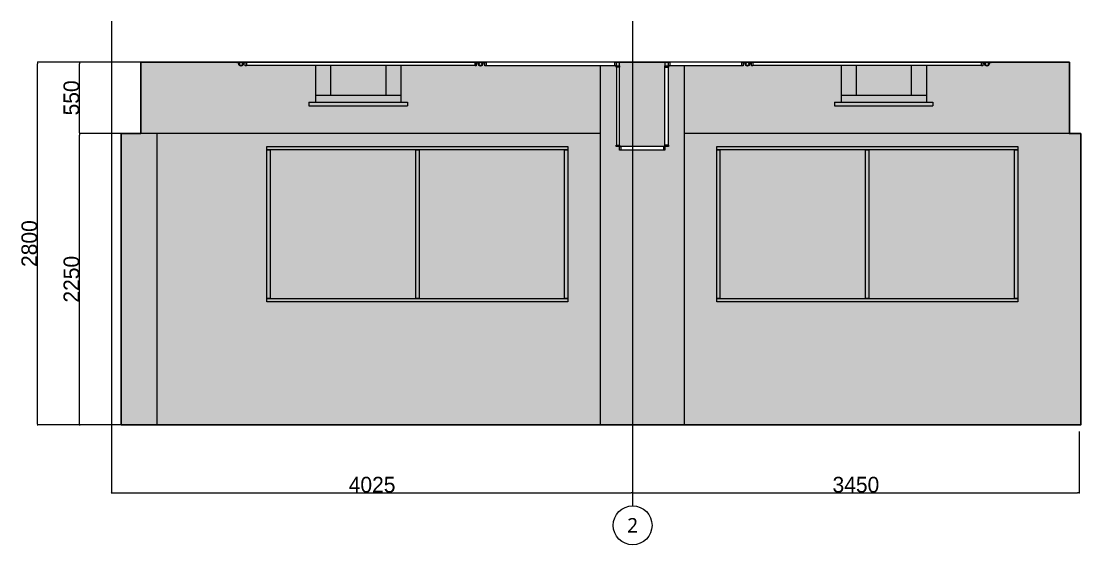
# Model space of a CAD drawing. Header units: millimetres. Extents: x -376000 to 292178, y -193032 to 188048.
# Drawn here: x -189519 to -181334, y -152233 to -148190 of the extents above; entities that cross this region are included whole.
import ezdxf

# ---------------------------------------------------------------- set-up
doc = ezdxf.new("R2010")
doc.units = ezdxf.units.MM
doc.header["$PDMODE"] = 1
doc.header["$PDSIZE"] = -2
doc.linetypes.add('ラインタイプ-6', pattern=[5.291531, 3.175, -1.058062, 0.352704, -0.705764])
for name, color, linetype, lineweight, true_color in [('02_0.25', 1, 'Continuous', 25, 0xff0000), ('04_0.10', 7, 'Continuous', 9, 0x0099ff), ('06一点鎖線', 7, 'ラインタイプ-6', 9, 0x9999ff)]:
    doc.layers.add(name, color=color, linetype=linetype, lineweight=lineweight, true_color=true_color)
for name, color, linetype, lineweight in [('07_文字・記号', 7, 'Continuous', 9), ('_平面図（新設） (2D)', 7, 'Continuous', 5), ('寸法', 7, 'Continuous', 5)]:
    doc.layers.add(name, color=color, linetype=linetype, lineweight=lineweight)
doc.styles.add('Hiragino Kaku Gothic Pro W3', font='', dxfattribs={"bigfont": 'Hiragino Kaku Gothic Pro W3'})
doc.styles.add('Hiragino Sans W3', font='', dxfattribs={"bigfont": 'Hiragino Sans W3'})
doc.styles.add('Yu Gothic UI Semilight', font='Yu Gothic UI Semilight.ttf')
doc.styles.get('Hiragino Kaku Gothic Pro W3').set_extended_font_data('Hiragino Kaku Gothic Pro W3')
doc.styles.get('Hiragino Sans W3').set_extended_font_data('Hiragino Sans W3')
doc.dimstyles.new('建具表寸法', dxfattribs={"dimtxt": 161.781684, "dimasz": 0.199988, "dimexe": 0, "dimexo": 0.3, "dimgap": 0.005, "dimtad": 1, "dimdsep": 46, "dimtxsty": 'Hiragino Sans W3', "dimblk": 'DOT', "dimblk1": 'DOT', "dimblk2": 'DOT', "dimcen": 0, "dimazin": 0, "dimtfac": 1, "dimtix": 1, "dimtmove": 0, "dimatfit": 0, "dimldrblk": 'VW_FILLEDARROW', "dimfxl": 1, "dimfrac": 2, "dimtolj": 1, "dimarcsym": 0})

# ---------------------------------------------------------------- blocks, each defined once
blk = doc.blocks.new('グループ-644')
at = {"layer": '04_0.10', "linetype": 'Continuous', "lineweight": 0, "true_color": 0xd9e6cf}
blk.add_hatch(color=254, dxfattribs=at).paths.add_polyline_path([(-187621.1, -149157.2), (-185296.1, -149157.2), (-185296.1, -150357.2), (-187621.1, -150357.2)])
at = {"layer": '04_0.10', "linetype": 'Continuous', "lineweight": 0}
for points in [[(-187621.1, -149157.2), (-185296.1, -149157.2), (-185296.1, -149182.2), (-187621.1, -149182.2)], [(-187621.1, -150332.2), (-187621.1, -149182.2), (-187596.1, -149182.2), (-187596.1, -150332.2)], [(-186471.1, -150332.2), (-186471.1, -149182.2), (-186446.1, -149182.2), (-186446.1, -150332.2)], [(-185321.1, -150332.2), (-185321.1, -149182.2), (-185296.1, -149182.2), (-185296.1, -150332.2)], [(-187621.1, -150332.2), (-185296.1, -150332.2), (-185296.1, -150357.2), (-187621.1, -150357.2)]]:
    blk.add_hatch(color=254, dxfattribs=at).paths.add_polyline_path(points)
at = {"layer": '04_0.10', "color": 251, "flags": 128}
for points in [[(-187621.1, -149157.2), (-185296.1, -149157.2), (-185296.1, -150357.2), (-187621.1, -150357.2)], [(-187621.1, -149157.2), (-185296.1, -149157.2), (-185296.1, -149182.2), (-187621.1, -149182.2)], [(-187621.1, -150332.2), (-187621.1, -149182.2), (-187596.1, -149182.2), (-187596.1, -150332.2)], [(-186471.1, -150332.2), (-186471.1, -149182.2), (-186446.1, -149182.2), (-186446.1, -150332.2)], [(-185321.1, -150332.2), (-185321.1, -149182.2), (-185296.1, -149182.2), (-185296.1, -150332.2)], [(-187621.1, -150332.2), (-185296.1, -150332.2), (-185296.1, -150357.2), (-187621.1, -150357.2)]]:
    blk.add_lwpolyline(points, close=True, dxfattribs=at)
blk = doc.blocks.new('グループ-650')
at = {"layer": '04_0.10', "linetype": 'Continuous', "lineweight": 0, "true_color": 0xd9e6cf}
blk.add_hatch(color=254, dxfattribs=at).paths.add_polyline_path([(-184146.1, -149157.2), (-181821.1, -149157.2), (-181821.1, -150357.2), (-184146.1, -150357.2)])
at = {"layer": '04_0.10', "linetype": 'Continuous', "lineweight": 0}
for points in [[(-184146.1, -149157.2), (-181821.1, -149157.2), (-181821.1, -149182.2), (-184146.1, -149182.2)], [(-184146.1, -150332.2), (-184146.1, -149182.2), (-184121.1, -149182.2), (-184121.1, -150332.2)], [(-182996.1, -150332.2), (-182996.1, -149182.2), (-182971.1, -149182.2), (-182971.1, -150332.2)], [(-181846.1, -150332.2), (-181846.1, -149182.2), (-181821.1, -149182.2), (-181821.1, -150332.2)], [(-184146.1, -150332.2), (-181821.1, -150332.2), (-181821.1, -150357.2), (-184146.1, -150357.2)]]:
    blk.add_hatch(color=254, dxfattribs=at).paths.add_polyline_path(points)
at = {"layer": '04_0.10', "color": 251, "flags": 128}
for points in [[(-184146.1, -149157.2), (-181821.1, -149157.2), (-181821.1, -150357.2), (-184146.1, -150357.2)], [(-184146.1, -149157.2), (-181821.1, -149157.2), (-181821.1, -149182.2), (-184146.1, -149182.2)], [(-184146.1, -150332.2), (-184146.1, -149182.2), (-184121.1, -149182.2), (-184121.1, -150332.2)], [(-182996.1, -150332.2), (-182996.1, -149182.2), (-182971.1, -149182.2), (-182971.1, -150332.2)], [(-181846.1, -150332.2), (-181846.1, -149182.2), (-181821.1, -149182.2), (-181821.1, -150332.2)], [(-184146.1, -150332.2), (-181821.1, -150332.2), (-181821.1, -150357.2), (-184146.1, -150357.2)]]:
    blk.add_lwpolyline(points, close=True, dxfattribs=at)
blk = doc.blocks.new('_Dot')
at = {"color": 0, "linetype": 'ByBlock', "lineweight": -2}
blk.add_line((-0.5, 0), (-1, 0), dxfattribs=at)
at = {"color": 0, "linetype": 'ByBlock', "const_width": 0.5}
blk.add_lwpolyline([(-0.25, 0, 1), (0.25, 0, 1)], format="xyb", close=True, dxfattribs=at)
blk = doc.blocks.new('*D1002')
at = {"layer": 'Defpoints', "color": 0}
for p in [(-189068, -148507.2), (-188396.1, -148507.2), (-188396.1, -149057.2)]:
    blk.add_point(p, dxfattribs=at)
at = {"layer": '寸法', "color": 0, "lineweight": -2}
for p, q in [((-188396.4, -148507.2), (-189068, -148507.2)), ((-189068, -149045.2), (-189068, -148519.2)), ((-188396.4, -149057.2), (-189068, -149057.2))]:
    blk.add_line(p, q, dxfattribs=at)
at = {"layer": '寸法', "color": 0, "lineweight": -2, "xscale": 11.999267578125, "yscale": 11.999267578125, "zscale": 11.999267578125}
for p, rotation in [((-189068, -148507.2), 90), ((-189068, -149057.2), 270)]:
    blk.add_blockref('_Dot', p, dxfattribs=dict(at, rotation=rotation))
at = {"layer": '寸法', "color": 0, "insert": (-189131.3, -148782.2), "char_height": 121.34, "attachment_point": 5, "rotation": 90, "style": 'Hiragino Kaku Gothic Pro W3'}
blk.add_mtext('\\A1;550', dxfattribs=at)
blk = doc.blocks.new('VW_FILLEDARROW')
at = {"color": 0, "linetype": 'Continuous', "lineweight": 5, "transparency": 16777216, "flags": 128}
blk.add_lwpolyline([(-161.33, 43.23), (0, 0), (-161.33, -43.23)], close=True, dxfattribs=at)
blk = doc.blocks.new('*D1003')
at = {"layer": 'Defpoints', "color": 0}
for p in [(-189068, -149057.2), (-188396.1, -149057.2), (-188396.1, -151307.2)]:
    blk.add_point(p, dxfattribs=at)
at = {"layer": '寸法', "color": 0, "lineweight": -2}
for p, q in [((-188396.4, -149057.2), (-189068, -149057.2)), ((-189068, -151295.2), (-189068, -149069.2)), ((-188396.4, -151307.2), (-189068, -151307.2))]:
    blk.add_line(p, q, dxfattribs=at)
at = {"layer": '寸法', "color": 0, "lineweight": -2, "xscale": 11.999267578125, "yscale": 11.999267578125, "zscale": 11.999267578125}
for p, rotation in [((-189068, -149057.2), 90), ((-189068, -151307.2), 270)]:
    blk.add_blockref('_Dot', p, dxfattribs=dict(at, rotation=rotation))
at = {"layer": '寸法', "color": 0, "insert": (-189130.9, -150182.2), "char_height": 121.34, "attachment_point": 5, "rotation": 90, "style": 'Hiragino Kaku Gothic Pro W3'}
blk.add_mtext('\\A1;2250', dxfattribs=at)
blk = doc.blocks.new('*D1004')
at = {"layer": 'Defpoints', "color": 0}
for p in [(-189392.7, -148507.2), (-188396.1, -148507.2), (-188396.1, -151307.2)]:
    blk.add_point(p, dxfattribs=at)
at = {"layer": '寸法', "color": 0, "lineweight": -2}
for p, q in [((-188396.4, -148507.2), (-189392.7, -148507.2)), ((-189392.7, -151295.2), (-189392.7, -148519.2)), ((-188396.4, -151307.2), (-189392.7, -151307.2))]:
    blk.add_line(p, q, dxfattribs=at)
at = {"layer": '寸法', "color": 0, "lineweight": -2, "xscale": 11.999267578125, "yscale": 11.999267578125, "zscale": 11.999267578125}
for p, rotation in [((-189392.7, -148507.2), 90), ((-189392.7, -151307.2), 270)]:
    blk.add_blockref('_Dot', p, dxfattribs=dict(at, rotation=rotation))
at = {"layer": '寸法', "color": 0, "insert": (-189456.1, -149907.2), "char_height": 121.34, "attachment_point": 5, "rotation": 90, "style": 'Hiragino Kaku Gothic Pro W3'}
blk.add_mtext('\\A1;2800', dxfattribs=at)
blk = doc.blocks.new('グループ-664')
at = {"layer": '02_0.25', "linetype": 'Continuous', "lineweight": 0, "true_color": 0xf8f8ef}
blk.add_hatch(color=7, dxfattribs=at).paths.add_polyline_path([(-187246.1, -148507.2), (-186586.1, -148507.2), (-186586.1, -148814.2), (-186536.1, -148814.2), (-186536.1, -148844.2), (-187296.1, -148844.2), (-187296.1, -148814.2), (-187246.1, -148814.2)])
at = {"layer": '04_0.10', "color": 7, "linetype": 'Continuous'}
for p, q in [((-187246.1, -148507.2), (-186586.1, -148507.2)), ((-187246.1, -148507.2), (-187246.1, -148814.2)), ((-187246.1, -148507.2), (-186586.1, -148507.2)), ((-187246.1, -148507.2), (-187246.1, -148814.2)), ((-187129.1, -148507.2), (-187129.1, -148760.2)), ((-186703.1, -148507.2), (-186703.1, -148760.2)), ((-186586.1, -148507.2), (-186586.1, -148814.2)), ((-186586.1, -148507.2), (-186586.1, -148814.2)), ((-187296.1, -148814.2), (-186536.1, -148814.2)), ((-187296.1, -148814.2), (-187296.1, -148844.2)), ((-187296.1, -148814.2), (-187246.1, -148814.2)), ((-187296.1, -148814.2), (-187296.1, -148844.2)), ((-187246.1, -148760.2), (-186586.1, -148760.2)), ((-186586.1, -148814.2), (-186536.1, -148814.2)), ((-186536.1, -148814.2), (-186536.1, -148844.2)), ((-186536.1, -148814.2), (-186536.1, -148844.2)), ((-187296.1, -148844.2), (-186536.1, -148844.2)), ((-187296.1, -148844.2), (-186536.1, -148844.2))]:
    blk.add_line(p, q, dxfattribs=at)
blk = doc.blocks.new('グループ-665')
at = {"layer": '02_0.25', "linetype": 'Continuous', "lineweight": 0, "true_color": 0xf8f8ef}
blk.add_hatch(color=7, dxfattribs=at).paths.add_polyline_path([(-183186.1, -148507.2), (-182526.1, -148507.2), (-182526.1, -148814.2), (-182476.1, -148814.2), (-182476.1, -148844.2), (-183236.1, -148844.2), (-183236.1, -148814.2), (-183186.1, -148814.2)])
at = {"layer": '04_0.10', "color": 7, "linetype": 'Continuous'}
for p, q in [((-183186.1, -148507.2), (-182526.1, -148507.2)), ((-183186.1, -148507.2), (-183186.1, -148814.2)), ((-183186.1, -148507.2), (-182526.1, -148507.2)), ((-183186.1, -148507.2), (-183186.1, -148814.2)), ((-183069.1, -148507.2), (-183069.1, -148760.2)), ((-182643.1, -148507.2), (-182643.1, -148760.2)), ((-182526.1, -148507.2), (-182526.1, -148814.2)), ((-182526.1, -148507.2), (-182526.1, -148814.2)), ((-183236.1, -148814.2), (-182476.1, -148814.2)), ((-183236.1, -148814.2), (-183236.1, -148844.2)), ((-183236.1, -148814.2), (-183186.1, -148814.2)), ((-183236.1, -148814.2), (-183236.1, -148844.2)), ((-183186.1, -148760.2), (-182526.1, -148760.2)), ((-182526.1, -148814.2), (-182476.1, -148814.2)), ((-182476.1, -148814.2), (-182476.1, -148844.2)), ((-182476.1, -148814.2), (-182476.1, -148844.2)), ((-183236.1, -148844.2), (-182476.1, -148844.2)), ((-183236.1, -148844.2), (-182476.1, -148844.2))]:
    blk.add_line(p, q, dxfattribs=at)
blk = doc.blocks.new('グループ-672')
at = {"color": 255}
for points in [[(-187813.2, -148529.4), (-187814.2, -148530.1), (-187815.2, -148530.7), (-187816.4, -148531.3), (-187817.5, -148531.7), (-187818.7, -148531.9), (-187819.9, -148532.1), (-187821.2, -148532.2), (-187822.4, -148532.1), (-187823.6, -148531.9), (-187824.8, -148531.6), (-187825.9, -148531.2), (-187827, -148530.7), (-187828.1, -148530), (-187829.1, -148529.3), (-187830, -148528.5), (-187830.8, -148527.5), (-187831.5, -148526.5), (-187832.1, -148525.5), (-187832.6, -148524.4), (-187833.1, -148523.2), (-187833.3, -148522), (-187833.5, -148520.8), (-187833.6, -148519.6), (-187833.5, -148518.4), (-187833.3, -148517.2), (-187833, -148516), (-187832.6, -148514.8), (-187832.1, -148513.7), (-187831.4, -148512.7), (-187830.7, -148511.7), (-187829.8, -148510.8), (-187828.9, -148510), (-187827.9, -148509.2), (-187826.9, -148508.6), (-187825.8, -148508.1), (-187824.6, -148507.7), (-187823.4, -148507.4), (-187822.2, -148507.2), (-187821, -148507.2), (-187819.8, -148507.2), (-187818.5, -148507.4), (-187817.4, -148507.7), (-187816.2, -148508.2), (-187815.1, -148508.7), (-187814.1, -148509.3), (-187813.1, -148510.1), (-187812.2, -148510.9), (-187811.4, -148511.8), (-187810.6, -148512.8), (-187810, -148513.9), (-187809.5, -148515), (-187809.1, -148516.1), (-187808.8, -148517.3), (-187808.6, -148518.5), (-187808.6, -148519.8), (-187808.6, -148521), (-187808.8, -148522.2), (-187809.1, -148523.4), (-187809.6, -148524.5), (-187810.1, -148525.6), (-187810.7, -148526.7), (-187811.5, -148527.7), (-187812.3, -148528.6)], [(-184933.6, -148507.2), (-184923.6, -148507.2), (-184923.6, -148534.7), (-184933.6, -148534.7)], [(-184518.6, -148534.7), (-184518.6, -148507.2), (-184508.6, -148507.2), (-184508.6, -148534.7)], [(-183901.2, -148529.4), (-183902.2, -148530.1), (-183903.2, -148530.7), (-183904.4, -148531.3), (-183905.5, -148531.7), (-183906.7, -148531.9), (-183907.9, -148532.1), (-183909.2, -148532.2), (-183910.4, -148532.1), (-183911.6, -148531.9), (-183912.8, -148531.6), (-183913.9, -148531.2), (-183915, -148530.7), (-183916.1, -148530), (-183917.1, -148529.3), (-183918, -148528.5), (-183918.8, -148527.5), (-183919.5, -148526.5), (-183920.1, -148525.5), (-183920.6, -148524.4), (-183921.1, -148523.2), (-183921.3, -148522), (-183921.5, -148520.8), (-183921.6, -148519.6), (-183921.5, -148518.4), (-183921.3, -148517.2), (-183921, -148516), (-183920.6, -148514.8), (-183920.1, -148513.7), (-183919.4, -148512.7), (-183918.7, -148511.7), (-183917.8, -148510.8), (-183916.9, -148510), (-183915.9, -148509.2), (-183914.9, -148508.6), (-183913.8, -148508.1), (-183912.6, -148507.7), (-183911.4, -148507.4), (-183910.2, -148507.2), (-183909, -148507.2), (-183907.8, -148507.2), (-183906.5, -148507.4), (-183905.4, -148507.7), (-183904.2, -148508.2), (-183903.1, -148508.7), (-183902.1, -148509.3), (-183901.1, -148510.1), (-183900.2, -148510.9), (-183899.4, -148511.8), (-183898.6, -148512.8), (-183898, -148513.9), (-183897.5, -148515), (-183897.1, -148516.1), (-183896.8, -148517.3), (-183896.6, -148518.5), (-183896.6, -148519.8), (-183896.6, -148521), (-183896.8, -148522.2), (-183897.1, -148523.4), (-183897.6, -148524.5), (-183898.1, -148525.6), (-183898.7, -148526.7), (-183899.5, -148527.7), (-183900.3, -148528.6)]]:
    blk.add_wipeout(points, dxfattribs=at).dxf.layer = '04_0.10'
at = {"layer": '04_0.10', "color": 251, "flags": 128}
for points in [[(-184933.6, -148507.2), (-184923.6, -148507.2), (-184923.6, -148534.7), (-184933.6, -148534.7)], [(-184518.6, -148534.7), (-184518.6, -148507.2), (-184508.6, -148507.2), (-184508.6, -148534.7)]]:
    blk.add_lwpolyline(points, close=True, dxfattribs=at)
at = {"layer": '04_0.10', "color": 251}
for centre in [(-187821.1, -148519.7), (-183909.1, -148519.7)]:
    blk.add_circle(centre, 12.5, dxfattribs=at)
at = {"color": 255}
for points in [[(-187838.6, -148512.2), (-187853.6, -148512.2), (-187853.6, -148507.2), (-187833.6, -148507.2), (-187833.6, -148519.7), (-187833.3, -148522.1), (-187832.6, -148524.5), (-187831.5, -148526.6), (-187829.9, -148528.5), (-187828, -148530.1), (-187825.9, -148531.2), (-187823.5, -148531.9), (-187818.6, -148531.9), (-187816.3, -148531.2), (-187814.1, -148530.1), (-187812.2, -148528.5), (-187810.7, -148526.6), (-187809.5, -148524.5), (-187808.8, -148522.1), (-187808.6, -148519.7), (-187808.6, -148507.2), (-187788.6, -148507.2), (-187788.6, -148512.2), (-187803.6, -148512.2), (-187803.6, -148519.7), (-187803.9, -148523.1), (-187804.9, -148526.4), (-187806.5, -148529.4), (-187808.7, -148532), (-187811.3, -148534.2), (-187814.4, -148535.8), (-187817.7, -148536.8), (-187824.5, -148536.8), (-187827.8, -148535.8), (-187830.8, -148534.2), (-187833.4, -148532), (-187835.6, -148529.4), (-187837.2, -148526.4), (-187838.2, -148523.1), (-187838.6, -148519.7)], [(-184896.1, -149147.2), (-184896.1, -148544.7), (-184921.1, -148544.7), (-184921.1, -149147.2)], [(-183926.6, -148512.2), (-183941.6, -148512.2), (-183941.6, -148507.2), (-183921.6, -148507.2), (-183921.6, -148519.7), (-183921.3, -148522.1), (-183920.6, -148524.5), (-183919.5, -148526.6), (-183917.9, -148528.5), (-183916, -148530.1), (-183913.9, -148531.2), (-183911.5, -148531.9), (-183906.6, -148531.9), (-183904.3, -148531.2), (-183902.1, -148530.1), (-183900.2, -148528.5), (-183898.7, -148526.6), (-183897.5, -148524.5), (-183896.8, -148522.1), (-183896.6, -148519.7), (-183896.6, -148507.2), (-183876.6, -148507.2), (-183876.6, -148512.2), (-183891.6, -148512.2), (-183891.6, -148519.7), (-183891.9, -148523.1), (-183892.9, -148526.4), (-183894.5, -148529.4), (-183896.7, -148532), (-183899.3, -148534.2), (-183902.4, -148535.8), (-183905.7, -148536.8), (-183912.5, -148536.8), (-183915.8, -148535.8), (-183918.8, -148534.2), (-183921.4, -148532), (-183923.6, -148529.4), (-183925.2, -148526.4), (-183926.2, -148523.1), (-183926.6, -148519.7)]]:
    blk.add_wipeout(points, dxfattribs=at).dxf.layer = '04_0.10'
at = {"layer": '04_0.10', "color": 251, "flags": 128}
for points in [[(-187838.6, -148512.2), (-187853.6, -148512.2), (-187853.6, -148507.2), (-187833.6, -148507.2), (-187833.6, -148519.7, 1), (-187808.6, -148519.7), (-187808.6, -148507.2), (-187788.6, -148507.2), (-187788.6, -148512.2), (-187803.6, -148512.2), (-187803.6, -148519.7, -1), (-187838.6, -148519.7)], [(-183926.6, -148512.2), (-183941.6, -148512.2), (-183941.6, -148507.2), (-183921.6, -148507.2), (-183921.6, -148519.7, 1), (-183896.6, -148519.7), (-183896.6, -148507.2), (-183876.6, -148507.2), (-183876.6, -148512.2), (-183891.6, -148512.2), (-183891.6, -148519.7, -1), (-183926.6, -148519.7)]]:
    blk.add_lwpolyline(points, format="xyb", close=True, dxfattribs=at)
blk.add_lwpolyline([(-184896.1, -149147.2), (-184896.1, -148544.7), (-184921.1, -148544.7), (-184921.1, -149147.2)], close=True, dxfattribs=at)
at = {"color": 255}
for points in [[(-186013.6, -148532.2), (-187778.6, -148532.2), (-187778.6, -148507.2), (-186013.6, -148507.2)], [(-184923.6, -148534.7), (-184896.1, -148534.7), (-184896.1, -148544.7), (-184923.6, -148544.7)], [(-183941.6, -148534.7), (-183951.6, -148534.7), (-183951.6, -148507.2), (-183941.6, -148507.2)], [(-182101.6, -148532.2), (-183866.6, -148532.2), (-183866.6, -148507.2), (-182101.6, -148507.2)], [(-184556.1, -149157.2), (-184886.1, -149157.2), (-184886.1, -149182.2), (-184556.1, -149182.2)]]:
    blk.add_wipeout(points, dxfattribs=at).dxf.layer = '04_0.10'
at = {"layer": '04_0.10', "color": 251, "flags": 128}
for points in [[(-186013.6, -148532.2), (-187778.6, -148532.2), (-187778.6, -148507.2), (-186013.6, -148507.2)], [(-184923.6, -148534.7), (-184896.1, -148534.7), (-184896.1, -148544.7), (-184923.6, -148544.7)], [(-183941.6, -148534.7), (-183951.6, -148534.7), (-183951.6, -148507.2), (-183941.6, -148507.2)], [(-182101.6, -148532.2), (-183866.6, -148532.2), (-183866.6, -148507.2), (-182101.6, -148507.2)], [(-184556.1, -149157.2), (-184886.1, -149157.2), (-184886.1, -149182.2), (-184556.1, -149182.2)]]:
    blk.add_lwpolyline(points, close=True, dxfattribs=at)
at = {"color": 255}
for points in [[(-187778.6, -148534.7), (-187788.6, -148534.7), (-187788.6, -148507.2), (-187778.6, -148507.2)], [(-185963.2, -148529.4), (-185964.2, -148530.1), (-185965.2, -148530.7), (-185966.4, -148531.3), (-185967.5, -148531.7), (-185968.7, -148531.9), (-185969.9, -148532.1), (-185971.2, -148532.2), (-185972.4, -148532.1), (-185973.6, -148531.9), (-185974.8, -148531.6), (-185975.9, -148531.2), (-185977, -148530.7), (-185978.1, -148530), (-185979.1, -148529.3), (-185980, -148528.5), (-185980.8, -148527.5), (-185981.5, -148526.5), (-185982.1, -148525.5), (-185982.6, -148524.4), (-185983.1, -148523.2), (-185983.3, -148522), (-185983.5, -148520.8), (-185983.6, -148519.6), (-185983.5, -148518.4), (-185983.3, -148517.2), (-185983, -148516), (-185982.6, -148514.8), (-185982.1, -148513.7), (-185981.4, -148512.7), (-185980.7, -148511.7), (-185979.8, -148510.8), (-185978.9, -148510), (-185977.9, -148509.2), (-185976.9, -148508.6), (-185975.8, -148508.1), (-185974.6, -148507.7), (-185973.4, -148507.4), (-185972.2, -148507.2), (-185971, -148507.2), (-185969.8, -148507.2), (-185968.5, -148507.4), (-185967.4, -148507.7), (-185966.2, -148508.2), (-185965.1, -148508.7), (-185964.1, -148509.3), (-185963.1, -148510.1), (-185962.2, -148510.9), (-185961.4, -148511.8), (-185960.6, -148512.8), (-185960, -148513.9), (-185959.5, -148515), (-185959.1, -148516.1), (-185958.8, -148517.3), (-185958.6, -148518.5), (-185958.6, -148519.8), (-185958.6, -148521), (-185958.8, -148522.2), (-185959.1, -148523.4), (-185959.6, -148524.5), (-185960.1, -148525.6), (-185960.7, -148526.7), (-185961.5, -148527.7), (-185962.3, -148528.6)], [(-183866.6, -148534.7), (-183876.6, -148534.7), (-183876.6, -148507.2), (-183866.6, -148507.2)], [(-182051.2, -148529.4), (-182052.2, -148530.1), (-182053.2, -148530.7), (-182054.4, -148531.3), (-182055.5, -148531.7), (-182056.7, -148531.9), (-182057.9, -148532.1), (-182059.2, -148532.2), (-182060.4, -148532.1), (-182061.6, -148531.9), (-182062.8, -148531.6), (-182063.9, -148531.2), (-182065, -148530.7), (-182066.1, -148530), (-182067.1, -148529.3), (-182068, -148528.5), (-182068.8, -148527.5), (-182069.5, -148526.5), (-182070.1, -148525.5), (-182070.6, -148524.4), (-182071.1, -148523.2), (-182071.3, -148522), (-182071.5, -148520.8), (-182071.6, -148519.6), (-182071.5, -148518.4), (-182071.3, -148517.2), (-182071, -148516), (-182070.6, -148514.8), (-182070.1, -148513.7), (-182069.4, -148512.7), (-182068.7, -148511.7), (-182067.8, -148510.8), (-182066.9, -148510), (-182065.9, -148509.2), (-182064.9, -148508.6), (-182063.8, -148508.1), (-182062.6, -148507.7), (-182061.4, -148507.4), (-182060.2, -148507.2), (-182059, -148507.2), (-182057.8, -148507.2), (-182056.5, -148507.4), (-182055.4, -148507.7), (-182054.2, -148508.2), (-182053.1, -148508.7), (-182052.1, -148509.3), (-182051.1, -148510.1), (-182050.2, -148510.9), (-182049.4, -148511.8), (-182048.6, -148512.8), (-182048, -148513.9), (-182047.5, -148515), (-182047.1, -148516.1), (-182046.8, -148517.3), (-182046.6, -148518.5), (-182046.6, -148519.8), (-182046.6, -148521), (-182046.8, -148522.2), (-182047.1, -148523.4), (-182047.6, -148524.5), (-182048.1, -148525.6), (-182048.7, -148526.7), (-182049.5, -148527.7), (-182050.3, -148528.6)], [(-184896.1, -149184.7), (-184896.1, -149157.2), (-184886.1, -149157.2), (-184886.1, -149184.7)], [(-184556.1, -149184.7), (-184556.1, -149157.2), (-184546.1, -149157.2), (-184546.1, -149184.7)]]:
    blk.add_wipeout(points, dxfattribs=at).dxf.layer = '04_0.10'
at = {"layer": '04_0.10', "color": 251, "flags": 128}
for points in [[(-187778.6, -148534.7), (-187788.6, -148534.7), (-187788.6, -148507.2), (-187778.6, -148507.2)], [(-183866.6, -148534.7), (-183876.6, -148534.7), (-183876.6, -148507.2), (-183866.6, -148507.2)], [(-184896.1, -149184.7), (-184896.1, -149157.2), (-184886.1, -149157.2), (-184886.1, -149184.7)], [(-184556.1, -149184.7), (-184556.1, -149157.2), (-184546.1, -149157.2), (-184546.1, -149184.7)]]:
    blk.add_lwpolyline(points, close=True, dxfattribs=at)
at = {"layer": '04_0.10', "color": 251}
for centre in [(-185971.1, -148519.7), (-182059.1, -148519.7)]:
    blk.add_circle(centre, 12.5, dxfattribs=at)
at = {"color": 255}
for points in [[(-185988.6, -148512.2), (-186003.6, -148512.2), (-186003.6, -148507.2), (-185983.6, -148507.2), (-185983.6, -148519.7), (-185983.3, -148522.1), (-185982.6, -148524.5), (-185981.5, -148526.6), (-185979.9, -148528.5), (-185978, -148530.1), (-185975.9, -148531.2), (-185973.5, -148531.9), (-185968.6, -148531.9), (-185966.3, -148531.2), (-185964.1, -148530.1), (-185962.2, -148528.5), (-185960.7, -148526.6), (-185959.5, -148524.5), (-185958.8, -148522.1), (-185958.6, -148519.7), (-185958.6, -148507.2), (-185938.6, -148507.2), (-185938.6, -148512.2), (-185953.6, -148512.2), (-185953.6, -148519.7), (-185953.9, -148523.1), (-185954.9, -148526.4), (-185956.5, -148529.4), (-185958.7, -148532), (-185961.3, -148534.2), (-185964.4, -148535.8), (-185967.7, -148536.8), (-185974.5, -148536.8), (-185977.8, -148535.8), (-185980.8, -148534.2), (-185983.4, -148532), (-185985.6, -148529.4), (-185987.2, -148526.4), (-185988.2, -148523.1), (-185988.6, -148519.7)], [(-184546.1, -149147.2), (-184546.1, -148544.7), (-184521.1, -148544.7), (-184521.1, -149147.2)], [(-182076.6, -148512.2), (-182091.6, -148512.2), (-182091.6, -148507.2), (-182071.6, -148507.2), (-182071.6, -148519.7), (-182071.3, -148522.1), (-182070.6, -148524.5), (-182069.5, -148526.6), (-182067.9, -148528.5), (-182066, -148530.1), (-182063.9, -148531.2), (-182061.5, -148531.9), (-182056.6, -148531.9), (-182054.3, -148531.2), (-182052.1, -148530.1), (-182050.2, -148528.5), (-182048.7, -148526.6), (-182047.5, -148524.5), (-182046.8, -148522.1), (-182046.6, -148519.7), (-182046.6, -148507.2), (-182026.6, -148507.2), (-182026.6, -148512.2), (-182041.6, -148512.2), (-182041.6, -148519.7), (-182041.9, -148523.1), (-182042.9, -148526.4), (-182044.5, -148529.4), (-182046.7, -148532), (-182049.3, -148534.2), (-182052.4, -148535.8), (-182055.7, -148536.8), (-182062.5, -148536.8), (-182065.8, -148535.8), (-182068.8, -148534.2), (-182071.4, -148532), (-182073.6, -148529.4), (-182075.2, -148526.4), (-182076.2, -148523.1), (-182076.6, -148519.7)], [(-184923.6, -149147.2), (-184896.1, -149147.2), (-184896.1, -149157.2), (-184923.6, -149157.2)]]:
    blk.add_wipeout(points, dxfattribs=at).dxf.layer = '04_0.10'
at = {"layer": '04_0.10', "color": 251, "flags": 128}
for points in [[(-185988.6, -148512.2), (-186003.6, -148512.2), (-186003.6, -148507.2), (-185983.6, -148507.2), (-185983.6, -148519.7, 1), (-185958.6, -148519.7), (-185958.6, -148507.2), (-185938.6, -148507.2), (-185938.6, -148512.2), (-185953.6, -148512.2), (-185953.6, -148519.7, -1), (-185988.6, -148519.7)], [(-182076.6, -148512.2), (-182091.6, -148512.2), (-182091.6, -148507.2), (-182071.6, -148507.2), (-182071.6, -148519.7, 1), (-182046.6, -148519.7), (-182046.6, -148507.2), (-182026.6, -148507.2), (-182026.6, -148512.2), (-182041.6, -148512.2), (-182041.6, -148519.7, -1), (-182076.6, -148519.7)]]:
    blk.add_lwpolyline(points, format="xyb", close=True, dxfattribs=at)
for points in [[(-184546.1, -149147.2), (-184546.1, -148544.7), (-184521.1, -148544.7), (-184521.1, -149147.2)], [(-184923.6, -149147.2), (-184896.1, -149147.2), (-184896.1, -149157.2), (-184923.6, -149157.2)]]:
    blk.add_lwpolyline(points, close=True, dxfattribs=at)
at = {"color": 255}
for points in [[(-186003.6, -148534.7), (-186013.6, -148534.7), (-186013.6, -148507.2), (-186003.6, -148507.2)], [(-184933.6, -148507.2), (-185928.6, -148507.2), (-185928.6, -148532.2), (-184933.6, -148532.2)], [(-184546.1, -148534.7), (-184518.6, -148534.7), (-184518.6, -148544.7), (-184546.1, -148544.7)], [(-182091.6, -148534.7), (-182101.6, -148534.7), (-182101.6, -148507.2), (-182091.6, -148507.2)], [(-184546.1, -149147.2), (-184518.6, -149147.2), (-184518.6, -149157.2), (-184546.1, -149157.2)]]:
    blk.add_wipeout(points, dxfattribs=at).dxf.layer = '04_0.10'
at = {"layer": '04_0.10', "color": 251, "flags": 128}
for points in [[(-186003.6, -148534.7), (-186013.6, -148534.7), (-186013.6, -148507.2), (-186003.6, -148507.2)], [(-184933.6, -148507.2), (-185928.6, -148507.2), (-185928.6, -148532.2), (-184933.6, -148532.2)], [(-184546.1, -148534.7), (-184518.6, -148534.7), (-184518.6, -148544.7), (-184546.1, -148544.7)], [(-182091.6, -148534.7), (-182101.6, -148534.7), (-182101.6, -148507.2), (-182091.6, -148507.2)], [(-184546.1, -149147.2), (-184518.6, -149147.2), (-184518.6, -149157.2), (-184546.1, -149157.2)]]:
    blk.add_lwpolyline(points, close=True, dxfattribs=at)
at = {"color": 255}
for points in [[(-185938.6, -148507.2), (-185928.6, -148507.2), (-185928.6, -148534.7), (-185938.6, -148534.7)], [(-183951.6, -148507.2), (-184508.6, -148507.2), (-184508.6, -148532.2), (-183951.6, -148532.2)]]:
    blk.add_wipeout(points, dxfattribs=at).dxf.layer = '04_0.10'
at = {"layer": '04_0.10', "color": 251, "flags": 128}
for points in [[(-185938.6, -148507.2), (-185928.6, -148507.2), (-185928.6, -148534.7), (-185938.6, -148534.7)], [(-183951.6, -148507.2), (-184508.6, -148507.2), (-184508.6, -148532.2), (-183951.6, -148532.2)]]:
    blk.add_lwpolyline(points, close=True, dxfattribs=at)
blk = doc.blocks.new('*D1095')
at = {"layer": 'Defpoints', "color": 0}
for p in [(-188821.1, -151357.2), (-184796.1, -151357.2), (-184796.1, -151832.5)]:
    blk.add_point(p, dxfattribs=at)
at = {"layer": '寸法', "color": 0, "lineweight": -2}
for p, q in [((-188821.1, -151357.5), (-188821.1, -151832.5)), ((-184796.1, -151357.5), (-184796.1, -151832.5)), ((-188809.1, -151832.5), (-184808.1, -151832.5))]:
    blk.add_line(p, q, dxfattribs=at)
at = {"layer": '寸法', "color": 0, "lineweight": -2, "xscale": 11.999267578125, "yscale": 11.999267578125, "zscale": 11.999267578125, "rotation": 180}
blk.add_blockref('_Dot', (-188821.1, -151832.5), dxfattribs=at)
at = {"layer": '寸法', "color": 0, "lineweight": -2, "xscale": 11.999267578125, "yscale": 11.999267578125, "zscale": 11.999267578125}
blk.add_blockref('_Dot', (-184796.1, -151832.5), dxfattribs=at)
at = {"layer": '寸法', "color": 0, "insert": (-186808.6, -151769.2), "char_height": 121.34, "attachment_point": 5, "style": 'Hiragino Kaku Gothic Pro W3'}
blk.add_mtext('\\A1;4025', dxfattribs=at)
blk = doc.blocks.new('*D1096')
at = {"layer": 'Defpoints', "color": 0}
for p in [(-184796.1, -151357.2), (-181346.1, -151357.2), (-181346.1, -151832.5)]:
    blk.add_point(p, dxfattribs=at)
at = {"layer": '寸法', "color": 0, "lineweight": -2}
for p, q in [((-184796.1, -151357.5), (-184796.1, -151832.5)), ((-181346.1, -151357.5), (-181346.1, -151832.5)), ((-184784.1, -151832.5), (-181358.1, -151832.5))]:
    blk.add_line(p, q, dxfattribs=at)
at = {"layer": '寸法', "color": 0, "lineweight": -2, "xscale": 11.999267578125, "yscale": 11.999267578125, "zscale": 11.999267578125, "rotation": 180}
blk.add_blockref('_Dot', (-184796.1, -151832.5), dxfattribs=at)
at = {"layer": '寸法', "color": 0, "lineweight": -2, "xscale": 11.999267578125, "yscale": 11.999267578125, "zscale": 11.999267578125}
blk.add_blockref('_Dot', (-181346.1, -151832.5), dxfattribs=at)
at = {"layer": '寸法', "color": 0, "insert": (-183071.1, -151769.2), "char_height": 121.34, "attachment_point": 5, "style": 'Hiragino Kaku Gothic Pro W3'}
blk.add_mtext('\\A1;3450', dxfattribs=at)
blk = doc.blocks.new('平面図（新設） (2D)')
at = {"layer": '02_0.25', "linetype": 'Continuous', "lineweight": 0}
blk.add_hatch(color=255, dxfattribs=at).paths.add_polyline_path([(-181333.567, -149057.171), (-181421.067, -149057.171), (-181421.067, -148507.171), (-188596.067, -148507.171), (-188596.067, -149057.171), (-188746.067, -149057.171), (-188746.067, -151307.171), (-181333.567, -151307.171)])
at = {"layer": '04_0.10', "linetype": 'Continuous', "lineweight": 0, "true_color": 0xbbbbbb, "transparency": 33554636}
for points in [[(-188596.067, -149057.171), (-188596.067, -148507.171), (-185046.067, -148507.171), (-185046.067, -149057.171)], [(-184546.067, -149157.171), (-184896.067, -149157.171), (-184896.067, -148507.171), (-185046.067, -148507.171), (-185046.067, -151307.171), (-184396.067, -151307.171), (-184396.067, -148507.171), (-184546.067, -148507.171)], [(-184396.067, -149057.171), (-184396.067, -148507.171), (-181421.067, -148507.171), (-181421.067, -149057.171)]]:
    blk.add_hatch(color=9, dxfattribs=at).paths.add_polyline_path(points)
at = {"layer": '02_0.25', "color": 251, "flags": 128}
blk.add_lwpolyline([(-181333.567, -149057.171), (-181421.067, -149057.171), (-181421.067, -148507.171), (-188596.067, -148507.171), (-188596.067, -149057.171), (-188746.067, -149057.171), (-188746.067, -151307.171), (-181333.567, -151307.171)], close=True, dxfattribs=at)
at = {"layer": '04_0.10', "color": 251}
blk.add_line((-188471.067, -149057.171), (-188471.067, -151307.171), dxfattribs=at)
at = {"layer": '04_0.10', "color": 251, "flags": 128}
for points in [[(-188596.067, -149057.171), (-188596.067, -148507.171), (-185046.067, -148507.171), (-185046.067, -149057.171)], [(-184546.067, -149157.171), (-184896.067, -149157.171), (-184896.067, -148507.171), (-185046.067, -148507.171), (-185046.067, -151307.171), (-184396.067, -151307.171), (-184396.067, -148507.171), (-184546.067, -148507.171)], [(-184396.067, -149057.171), (-184396.067, -148507.171), (-181421.067, -148507.171), (-181421.067, -149057.171)]]:
    blk.add_lwpolyline(points, close=True, dxfattribs=at)
at = {"layer": '06一点鎖線'}
blk.add_line((-188821.067, -148190.095), (-188821.067, -151690.095), dxfattribs=at)
at = {"layer": '07_文字・記号', "color": 7, "linetype": 'Continuous'}
blk.add_line((-184796.067, -151832.55), (-184796.067, -151932.55), dxfattribs=at)
blk.add_circle((-184796.067, -152082.55), 150, dxfattribs=at)
at = {"layer": '02_0.25', "color": 7}
for name in ['グループ-664', 'グループ-665', 'グループ-644', 'グループ-650']:
    blk.add_blockref(name, (0, 0), dxfattribs=at)
at = {"layer": '07_文字・記号', "color": 7, "insert": (-184796.067, -152082.55), "char_height": 113.068, "attachment_point": 5, "line_spacing_factor": 1.005558, "style": 'Yu Gothic UI Semilight'}
blk.add_mtext('2', dxfattribs=at)
at = {"layer": '寸法'}
for base, p1, p2, override, picture, middle in [((-189392.667, -148507.171), (-188396.067, -151307.171), (-188396.067, -148507.171), {"dimtxt": 121.336263, "dimasz": 11.999268, "dimgap": 0.75, "dimpost": '<>', "dimtxsty": 'Hiragino Kaku Gothic Pro W3', "dimtmove": 2}, '*D1004', (-189456.144, -149907.171)), ((-189068.03, -148507.171), (-188396.067, -149057.171), (-188396.067, -148507.171), {"dimtxt": 121.336263, "dimasz": 11.999268, "dimgap": 0.75, "dimpost": '<>', "dimtxsty": 'Hiragino Kaku Gothic Pro W3', "dimtmove": 2}, '*D1002', (-189131.27, -148782.171)), ((-189068.03, -149057.171), (-188396.067, -151307.171), (-188396.067, -149057.171), {"dimtxt": 121.336263, "dimasz": 11.999268, "dimgap": 0.3, "dimpost": '<>', "dimtxsty": 'Hiragino Kaku Gothic Pro W3', "dimtmove": 2}, '*D1003', (-189130.899, -150182.171))]:
    dim = blk.add_linear_dim(base=base, p1=p1, p2=p2, angle=270, dimstyle='建具表寸法', override=override, dxfattribs=at)
    dim.commit()
    dim.dimension.update_dxf_attribs({"geometry": picture, "text_midpoint": middle})
for base, p1, p2, picture, middle in [((-184796.067, -151832.55), (-188821.067, -151357.171), (-184796.067, -151357.171), '*D1095', (-186808.567, -151769.231)), ((-181346.067, -151832.55), (-184796.067, -151357.171), (-181346.067, -151357.171), '*D1096', (-183071.067, -151769.152))]:
    dim = blk.add_linear_dim(base=base, p1=p1, p2=p2, dimstyle='建具表寸法', override={"dimtxt": 121.336263, "dimasz": 11.999268, "dimgap": 0.75, "dimpost": '<>', "dimtxsty": 'Hiragino Kaku Gothic Pro W3', "dimtmove": 2}, dxfattribs=at)
    dim.commit()
    dim.dimension.update_dxf_attribs({"geometry": picture, "text_midpoint": middle})
at = {"layer": '02_0.25', "color": 7}
blk.add_blockref('グループ-672', (0, 0), dxfattribs=at)
at = {"layer": '06一点鎖線'}
blk.add_line((-184796.067, -148190.095), (-184796.067, -151690.095), dxfattribs=at)

msp = doc.modelspace()

# ---------------------------------------------------------------- block references
at = {"layer": '_平面図（新設） (2D)'}
msp.add_blockref('平面図（新設） (2D)', (0, 0), dxfattribs=at)

doc.saveas('drawing.dxf')
